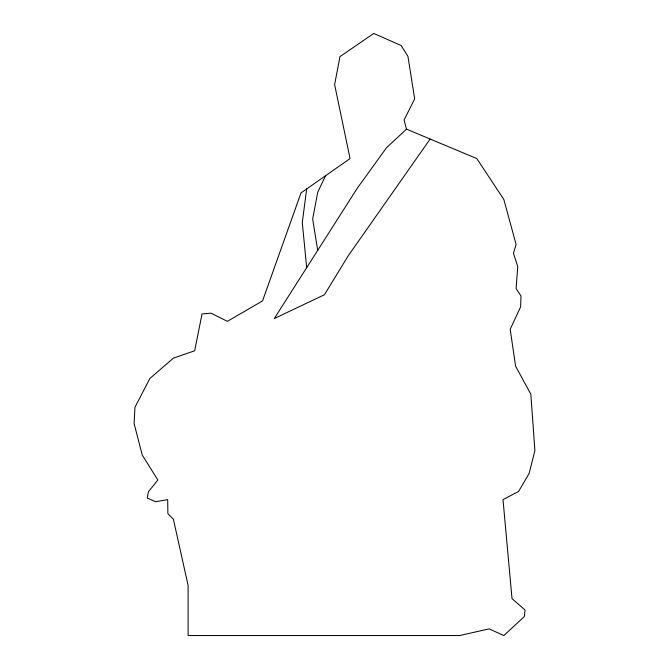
<?xml version="1.0" encoding="UTF-8"?>
<svg xmlns="http://www.w3.org/2000/svg" width="669" height="669" viewBox="0 0 669 669"><rect width="100%" height="100%" fill="white"/><g stroke="black" fill="none" stroke-linecap="round" stroke-linejoin="round"><path stroke-width="1" d="M306.67 188.959L302.288 222.459L306.67 267.692M325.527 175.763L317.75 192.179L312.666 218.972L317.7 250.382M430.142 139.043L348.139 255.951L324.44 294.728L274.265 318.561L357.279 188.24L386.515 147.698L406.501 129.142L404.084 120.002L414.68 98.878L407.948 56.464L401.208 45.567L373.787 33.45L339.961 56.639L334.617 84.603L350.063 158.586L300.991 192.94L262.549 300.899L227.385 321.346L211.019 313.167L202.03 313.987L194.662 350.79L173.396 358.149L149.848 378.529L134.962 407.229L134.093 423.536L142.246 455.054L157.859 480.016L148.426 491.723L147.23 498.012L155.509 501.733L167.676 499.651L167.902 513.65L173.396 519.278L188.123 585.526L188.123 635.55L459.662 635.55L489.106 628.877L503.832 635.55L524.279 616.609L525.09 610.061L512.011 598.613L503.013 499.651L518.55 491.472L529.12 473.501L534.907 450.572L530.818 394.141L515.598 366.194L510.188 329.282L520.649 306.803L521 295.991L516.1 288.632L517.731 266.546L513.432 253.2L516.1 244.469L503.832 199.479L476.838 158.586L406.501 129.142"/></g></svg>
